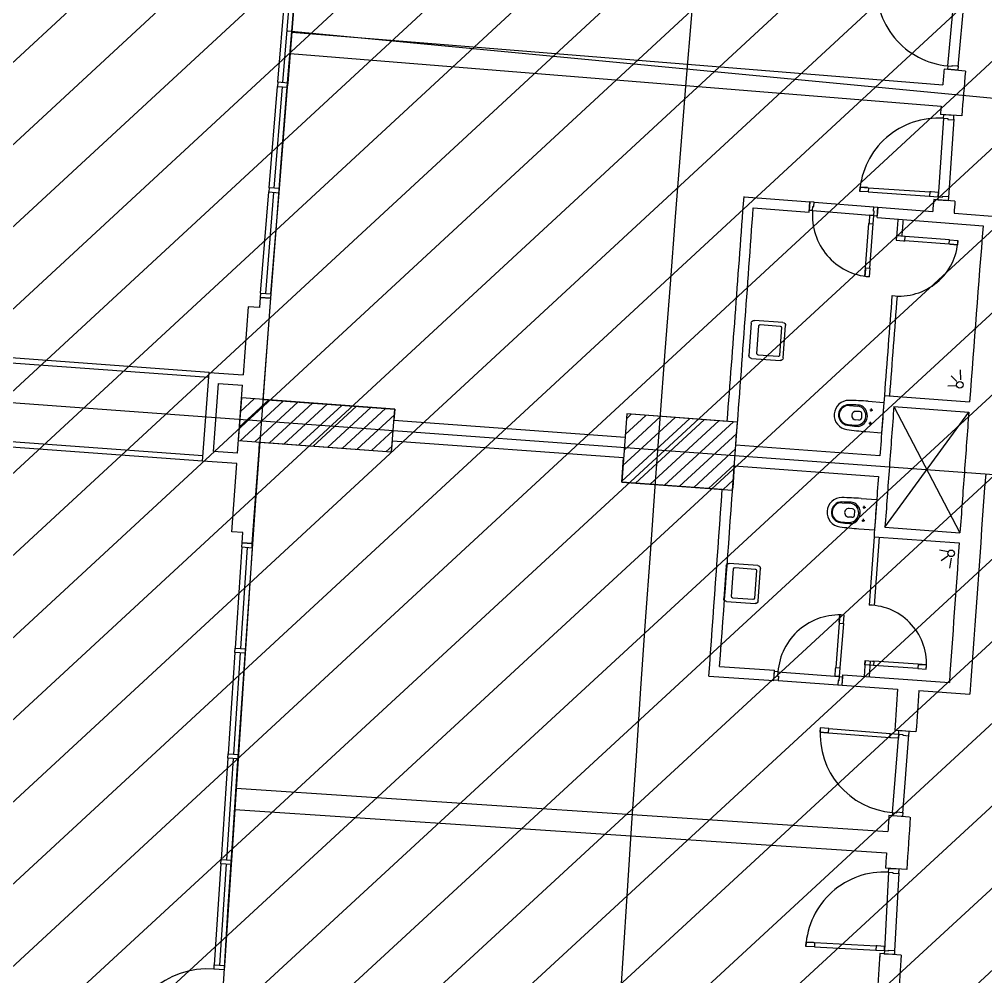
# Model space of a CAD drawing. Extents: x -678889171 to 586587, y -792238163 to 335485.
# Drawn here: x -678785167 to -678773857, y -792007656 to -791996453 of the extents above; entities that cross this region are included whole.
import ezdxf
from ezdxf.enums import TextEntityAlignment as Align

# ---------------------------------------------------------------- set-up
doc = ezdxf.new("R2010")
doc.units = 0
doc.header["$MEASUREMENT"] = 0
for name, color, linetype in [('A-FLOR-PATT', 252, 'Continuous'), ('A-SITE-PATT', 252, 'Continuous'), ('A-WALL', 252, 'Continuous')]:
    doc.layers.add(name, color=color, linetype=linetype)
doc.layers.add('BASEMENT3 LAYOUT$0$HATCH2', color=252, linetype='Continuous', lineweight=15)
doc.layers.add('BASEMENT3 LAYOUT$0$HATCH7', color=252, linetype='Continuous', lineweight=15)
doc.styles.add('Ground floor Towers$0$$Bas01-Rname$0$EN-SC', font='swissc.ttf')
doc.styles.add('Ground floor Towers$0$$Bas01-Rname$0$EN-SCL', font='swisscl.ttf')
doc.styles.add('Ground floor Towers$0$04-Ground Floor$0$V2-lower ground$0$LEVEL  FOR LICENSE LOWER GR$0$$LG- LEVEL$0$AR-SR', font='sarb.shx')

# ---------------------------------------------------------------- blocks, each defined once
blk = doc.blocks.new('A$C61C61320')
at = {"layer": 'BASEMENT3 LAYOUT$0$HATCH2'}
h = blk.add_hatch(dxfattribs=at)
h.set_pattern_fill('JIS_WOOD', color=256, scale=1000, style=0)
h.set_pattern_definition([(45, (-845211.5632561638, -471074.8112416068), (-499.9999991609842, 499.9999991609843), [])])
edge = h.paths.add_edge_path()
edge.add_line((-87728.88771757309, -14436.92520058164), (11085.99286301623, -14077.61977391216))
edge.add_line((11085.9928630162, -14077.61977391216), (11086.00013759563, -61296.12011963065))
edge.add_line((11086.00013759569, -61296.12011963065), (-23868.16462742418, -60220.57708285929))
edge.add_line((-23868.16462742421, -60220.57708285929), (-23388.15647815715, -47455.2645226442))
edge.add_arc((-38984.06513334403, -44366.02445463254), 15898.9235792472, 348.7958745272753, 525.9866040010601)
edge.add_line((-54409.82303213701, -40516.12001080933), (-55179.78612954497, -49076.3717473704))
edge.add_line((-55179.78612954495, -49076.3717473704), (-87616.00626249687, -47227.09333388295))
edge.add_line((-87616.00626249681, -47227.09333388295), (-87728.88771757303, -14436.92520058164))
at = {"layer": 'BASEMENT3 LAYOUT$0$HATCH7'}
h = blk.add_hatch(dxfattribs=at)
h.set_pattern_fill('JIS_WOOD', color=256, scale=1000, style=0)
h.set_pattern_definition([(45, (-95575.72641586163, -175160.5677797335), (-499.9999991609842, 499.9999991609843), [])])
edge = h.paths.add_edge_path()
edge.add_line((-93671.42387769371, -154054.9431899884), (-93352.28011348587, -174711.9075518902))
edge.add_line((-93352.28011348587, -174711.9075518902), (-49398.28305342048, -174321.9428492732))
edge.add_arc((-49194.7644366367, -173977.2776182104), 400.2673467584944, 239.4389137010584, 436.7722825904112)
edge.add_line((-49103.17453308101, -173587.6300358392), (-49353.17453308101, -169321.0603725039))
edge.add_arc((765187.6152318742, -69570.4512780355), 820625.9088071947, 178.5717505264322, 186.9818142228341, ccw=False)
edge.add_line((-55183.34322072996, -49116.28952082794), (-86992.42594180122, -47875.38068783496))
edge.add_line((-86992.42594180116, -47875.38068783496), (-86999.8191618316, -136404.81269691))
edge.add_line((-86999.81916183163, -136404.81269691), (-87007.19406194473, -152784.6622732603))
edge.add_line((-87007.19406194473, -152784.6622732603), (-93671.42387769371, -154054.9431899884))
blk = doc.blocks.new('GR')
at = {"layer": 'A-FLOR-PATT'}
for p, q in [((22103.25991442905, 188173.2546689535), (22150.681437606, 189092.0316816933)), ((22223.1003943516, 188167.069252887), (22270.52191752855, 189085.8462656268)), ((14275.79051348265, 187663.4885933966), (14324.00831049598, 188850.5096732647)), ((14335.81418788284, 187661.0503667377), (14384.03126161445, 188848.071461621)), ((14395.69163149466, 187658.6180801318), (14443.909428508, 188845.63916)), ((23178.39045725965, 187783.6208569728), (14368.28727240556, 188266.210271888)), ((14417.30949934145, 188254.1172736911), (22054.2905461203, 187949.7131790944)), ((22311.28181062915, 188118.5527946971), (22061.48238116519, 188131.445878949)), ((22103.25991442905, 188173.2546689535), (22101.19810907353, 188133.3078423127)), ((22221.03858899602, 188127.1224262461), (22101.19810907353, 188133.3078423127)), ((22103.25991442905, 188173.2546689535), (22153.19344773013, 188170.6774122591)), ((22153.19344773013, 188170.6774122591), (22153.70889906901, 188180.6641189193)), ((22153.70889906901, 188180.6641189193), (22223.61584569042, 188177.0559595472)), ((22223.61584569042, 188177.0559595472), (22221.03858899602, 188127.1224262461)), ((14407.35260117786, 188004.3156320252), (22044.33364795656, 187699.9115374285)), ((14275.79051231525, 187663.4885646612), (14273.76114492063, 187613.5297937213)), ((14395.69164345961, 187658.6180796283), (14275.79051231525, 187663.4885646612)), ((14393.66226409922, 187608.6593091745), (14395.69164345961, 187658.6180796283)), ((14225.54334907387, 186426.5087425711), (14273.7611460872, 187613.5298224392)), ((14273.76114492063, 187613.5297937213), (14393.66226409922, 187608.6593091745)), ((14285.56702347407, 186424.0705159122), (14333.78409720566, 187611.0916107956)), ((14345.44446708589, 186421.6382293064), (14393.66226409923, 187608.6593091745)), ((22290.40971634581, 187595.8192109009), (22040.37073985348, 187602.7167061123)), ((22078.049267259, 187557.9418362087), (22052.68009234241, 186638.2916826375)), ((22078.049267259, 187557.9418362087), (22079.15227486407, 187597.9266254944)), ((22078.049267259, 187557.9418362087), (22128.03025386613, 187556.5630767024)), ((22199.10664272108, 187594.6176026792), (22079.15227486407, 187597.9266254944)), ((22128.03025386613, 187556.5630767024), (22127.75450196486, 187546.5668793809)), ((22127.75450196486, 187546.5668793809), (22197.72788321475, 187544.6366160721)), ((22198.00363511608, 187554.6328133935), (22172.63446019949, 186634.9826598223)), ((22197.72788321475, 187544.6366160721), (22199.10664272108, 187594.6176026792)), ((21133.02993877123, 186663.6608575541), (21134.40869827756, 186713.6418441612)), ((21232.99191198548, 186660.9033385414), (21133.02993877123, 186663.6608575541)), ((21134.40869827756, 186713.6418441612), (21221.37561497397, 186711.2428026202)), ((21221.37561497397, 186711.2428026202), (21134.40869827756, 186713.6418441612)), ((21134.40869827756, 186713.6418441612), (21234.37067149182, 186710.8843251486)), ((21234.37067149182, 186710.8843251486), (21232.99191198548, 186660.9033385414)), ((21232.99191198548, 186660.9033385415), (21952.71811912816, 186641.0492016502)), ((21234.37067149182, 186710.8843251486), (21954.09687863449, 186691.0301882573)), ((21954.09687863449, 186691.0301882573), (21952.71811912816, 186641.0492016502)), ((21952.71811912816, 186641.0492016502), (22052.68009234241, 186638.2916826375)), ((21967.09193515234, 186690.6717107857), (21954.09687863449, 186691.0301882573)), ((22054.05885184875, 186688.2726692446), (21967.09193515234, 186690.6717107857)), ((22052.68009234241, 186638.2916826375), (22051.57708473734, 186598.3068933518)), ((22052.68009234241, 186638.2916826375), (22054.05885184875, 186688.2726692446)), ((22052.68009234241, 186638.2916826375), (22102.66107894954, 186636.9129231312)), ((22102.66107894954, 186636.9129231312), (22102.93683085081, 186646.9091204526)), ((22102.93683085081, 186646.9091204526), (22172.91021210069, 186644.9788571438)), ((22172.91021210069, 186644.9788571438), (22171.53145259436, 186594.9978705366)), ((19782.1913718593, 186546.9271640183), (20554.204656081, 186517.8802444952)), ((20554.05297946374, 186517.8859513123), (20550.29315019218, 186417.9566578902)), ((20550.62258125074, 186397.9301117592), (20554.204656081, 186517.8802444952)), ((20604.0176261748, 186516.0060366765), (20554.05297946374, 186517.8859513123)), ((20602.13771153901, 186466.0413899655), (20604.0176261748, 186516.0060366765)), ((20604.01762617479, 186516.0060366765), (21303.5226801295, 186489.6872317755)), ((22251.50103116586, 186592.7918553265), (22001.741001075, 186603.861345234)), ((22171.53145259436, 186594.9978705366), (22051.57708473734, 186598.3068933518)), ((14225.54334790646, 186426.5087138357), (14223.51398051185, 186376.5499428958)), ((14345.44447905083, 186421.6382288028), (14225.54334790646, 186426.5087138357)), ((14343.41509969044, 186371.679458349), (14345.44447905083, 186421.6382288028)), ((19895.28552098745, 186422.5871004912), (20550.62258125074, 186397.9301117592)), ((20590.26486756102, 186416.4527261815), (20550.29315019218, 186417.9566578902)), ((20590.26486756102, 186416.4527261815), (20592.1447821968, 186466.4173728926)), ((20590.26486756102, 186416.4527261815), (21309.75578020015, 186389.3819554263)), ((20592.1447821968, 186466.4173728926), (20602.13771153901, 186466.0413899655)), ((21259.7911334891, 186391.2618700621), (21256.52008202284, 186304.3233847849)), ((21309.75578020015, 186389.3819554263), (21259.7911334891, 186391.2618700621)), ((21301.64276549371, 186439.7225850645), (21303.5226801295, 186489.6872317755)), ((21311.63569483593, 186439.3466021374), (21301.64276549371, 186439.7225850645)), ((21303.5226801295, 186489.6872317755), (21353.48732684056, 186487.8073171398)), ((21305.99595092859, 186289.4526620042), (21309.75578020015, 186389.3819554263)), ((21309.75578020015, 186389.3819554263), (21311.63569483593, 186439.3466021374)), ((21309.75578020015, 186389.3819554263), (21349.72749756899, 186387.8780237177)), ((21353.48732684056, 186487.8073171398), (21349.72749756899, 186387.8780237177)), ((21350.08095580664, 186367.8505735667), (21353.6630306369, 186487.8007063027)), ((21353.6630306369, 186487.8007063027), (21996.56364219029, 186463.6116376598)), ((22246.38687574571, 186454.2120644809), (22845.96263627865, 186431.6530888516)), ((14173.94584293632, 185189.5837440891), (14223.51398167841, 186376.5499716138)), ((14223.51398051185, 186376.5499428958), (14343.41509969044, 186371.679458349)), ((14235.3198590653, 185187.0906650868), (14283.53693279689, 186374.1117599701)), ((14293.8469609483, 185184.7132308243), (14343.41509969045, 186371.679458349)), ((21236.48019200541, 185771.7002508451), (21256.03130421754, 186291.33257664)), ((21256.52008202284, 186304.3233847849), (21256.03130421754, 186291.33257664)), ((21256.03130421754, 186291.33257664), (21305.99595092859, 186289.4526620042)), ((21286.44483871646, 185769.8203362093), (21305.99595092859, 186289.4526620042)), ((21350.08095580664, 186367.8505735667), (22591.63940261138, 186321.1370661378)), ((21585.10206943075, 186160.103484721), (21583.35474433959, 186110.1340254982)), ((21583.35474433959, 186110.1340254982), (21670.30160338734, 186107.0936798395)), ((21685.04098787646, 186156.6088345387), (21585.10206943075, 186160.103484721)), ((21670.30160338734, 186107.0936798395), (21683.29366278529, 186106.6393753159)), ((21683.29366278529, 186106.6393753159), (21685.04098787646, 186156.6088345387)), ((22202.97603870291, 186088.4671943678), (21683.29366278529, 186106.6393753159)), ((22204.72336379407, 186138.4366535906), (21685.04098787646, 186156.6088345387)), ((22202.97603870291, 186088.4671943678), (22204.72336379407, 186138.4366535906)), ((22302.91495714858, 186084.9725441855), (22202.97603870291, 186088.4671943678)), ((22204.72336379407, 186138.4366535906), (22304.66228223975, 186134.9420034083)), ((22302.91495714858, 186084.9725441855), (22215.96809810083, 186088.0128898441)), ((22215.96809810083, 186088.0128898441), (22302.91495714858, 186084.9725441855)), ((22304.66228223975, 186134.9420034083), (22302.91495714858, 186084.9725441855)), ((21232.72036273386, 185671.770957423), (21236.48019200542, 185771.7002508451)), ((21232.72036273386, 185671.770957423), (21235.99141420011, 185758.7094427002)), ((21235.99141420011, 185758.7094427002), (21232.72036273386, 185671.770957423)), ((21236.48019200542, 185771.7002508451), (21286.44483871647, 185769.8203362093)), ((21286.44483871647, 185769.8203362093), (21282.68500944491, 185669.8910427872)), ((21282.68500944491, 185669.8910427872), (21232.72036273386, 185671.770957423)), ((14173.94584293632, 185189.5837440891), (14171.91646240935, 185139.6249449174)), ((14173.94584293632, 185189.5837440891), (14293.8469609483, 185184.7132308244)), ((14293.8469609483, 185184.7132308244), (14291.81758042133, 185134.7544316526)), ((14171.90949141656, 185139.4959806041), (14167.8250151522, 185019.5688665421)), ((14291.81758042133, 185134.7544316526), (14171.90949141656, 185139.4959806041)), ((14171.91646240935, 185139.6249449174), (14291.81758042133, 185134.7544316526)), ((14291.81758042133, 185134.7544316526), (14254.7498283955, 184046.382694985)), ((14037.92477025961, 185024.7109724504), (14010.68106649266, 184224.7898668642)), ((14167.8250151522, 185019.5688665421), (14037.92477025961, 185024.7109724504)), ((22403.38941053331, 184507.8459351284), (22396.15083672782, 184625.2241323722)), ((13610.10140143946, 184238.21134168), (5581.848020050558, 184494.7463866352)), ((22360.21141693599, 184487.1737235308), (22290.00046677272, 184549.9876238779)), ((-9155, 184460), (35740, 182995)), ((13608.18513773315, 184178.2419500422), (5582.204882638587, 184434.7043594528)), ((22360.8103730978, 184434.8869459391), (22256.46988447648, 184428.4523921165)), ((21518.39595767012, 184289.1026692431, 3.542664718840158e-08), (22517.89724352542, 184254.9881735729, 3.542664718840158e-08)), ((13576.88617557441, 183198.7422531147), (13611.141821385, 184238.1847959152)), ((13611.141821385, 184238.1847959152), (14010.89381798747, 184225.0108691671)), ((21114.71470388313, 184155.2226247998, 1.657044882160031e-08), (21203.1780112445, 184152.7198193622, 1.717787847527876e-08)), ((21331.66808127252, 184213.6598712581, 3.007990751155624e-08), (21515.80664999687, 184207.4531076812, 3.007990751155624e-08)), ((21371.92778617041, 184094.7361056628, 9.335270943196205e-09), (21373.10686246889, 184129.7162397261, 1.526652031167209e-08)), ((21515.80664999687, 184207.4531076812, 3.007990751155624e-08), (21503.84744754077, 183852.6546050397, -3.007990751155624e-08)), ((21587.94258121791, 182747.7041527111), (22513.7295148631, 184135.0605471931, 3.542664718840158e-08)), ((21634.25628772638, 184165.078308603), (22467.51392145921, 182720.243899977)), ((21634.25628753947, 184165.0783030777, 3.542664718840158e-08), (22513.81564154065, 184135.0576075584, 3.542664718840158e-08)), ((13700.77371990648, 183314.727865114), (13727.12416302562, 184114.297423695)), ((13727.12416302562, 184114.297423695), (14006.94133377117, 184105.0759790453)), ((13980.25378314131, 183305.5250139181), (14006.54856413872, 184105.0889228665)), ((14254.7498283955, 184046.382694985), (14251.47483215286, 183946.1554537306)), ((21236.30479152263, 184088.9016471353, 6.767914346028505e-09), (21197.24089290112, 184090.2183749931, 6.535467976988393e-09)), ((21263.95656129526, 184018.7302881029, -4.780601880278314e-09), (21265.27712674956, 184057.9080382538, 1.862397412416642e-09)), ((21355.02725728803, 184112.8157108437, 1.219682248780312e-08), (21390.00739135127, 184111.6366345452, 1.240496876706516e-08)), ((14000.21135996279, 183954.3656660146), (13983.88222009796, 183454.6323779589)), ((13989.02557479858, 183612.0384371579), (14320.86429973377, 183943.8881036293)), ((13989.02557479858, 183612.0384371579), (14320.86429973377, 183943.8881036293)), ((13994.9971044141, 183794.7897733705), (14149.68377927269, 183949.481548628)), ((13994.9971044141, 183794.7897733705), (14149.68377927269, 183949.481548628)), ((15799.25119696438, 183895.5807625013), (14000.21135996279, 183954.3656660146)), ((14007.62277269969, 183453.8566385531), (14492.04482019492, 183938.2946586307)), ((14007.62277269969, 183453.8566385531), (14492.04482019492, 183938.2946586307)), ((14178.80329316086, 183448.2631935545), (14663.22534065603, 183932.7012136321)), ((14178.80329316086, 183448.2631935545), (14663.22534065603, 183932.7012136321)), ((14251.47483215286, 183946.1554537306), (15799.25119696437, 183895.5807625013)), ((14349.98381362198, 183442.6697485558), (14834.40586111712, 183927.1077686334)), ((14349.98381362198, 183442.6697485558), (14834.40586111712, 183927.1077686334)), ((14521.16433408303, 183437.0763035571), (15005.58638157826, 183921.5143236347)), ((14521.16433408303, 183437.0763035571), (15005.58638157826, 183921.5143236347)), ((14692.34485454418, 183431.4828585585), (15176.76690203935, 183915.9208786361)), ((14692.34485454418, 183431.4828585585), (15176.76690203935, 183915.9208786361)), ((14863.52537500527, 183425.8894135598), (15347.9474225005, 183910.3274336374)), ((14863.52537500527, 183425.8894135598), (15347.9474225005, 183910.3274336374)), ((15034.70589546641, 183420.2959685612), (15519.12794296158, 183904.7339886388)), ((15034.70589546641, 183420.2959685612), (15519.12794296158, 183904.7339886388)), ((15205.8864159275, 183414.7025235625), (15690.30846342267, 183899.1405436401)), ((15205.8864159275, 183414.7025235625), (15690.30846342267, 183899.1405436401)), ((18514.1717775937, 183950.1495434712), (18488.02442126677, 183150.5769603015)), ((18488.38884979647, 183161.7209955603, 3.049974588392951e-08), (19252.80193642236, 183926.1592867595, 3.049974588392951e-08)), ((18488.38884979647, 183161.7209955603, 3.049974588392951e-08), (19252.80193642236, 183926.1592867595, 3.049974588392951e-08)), ((18494.36528350748, 183344.4772360302, 3.049974588392951e-08), (19081.58886799286, 183931.7201827166, 3.049974588392951e-08)), ((18494.36528350748, 183344.4772360302, 3.049974588392951e-08), (19081.58886799286, 183931.7201827166, 3.049974588392951e-08)), ((18500.34171721863, 183527.2334765001, 3.049974588392951e-08), (18910.37579956336, 183937.2810786737, 3.049974588392951e-08)), ((18500.34171721863, 183527.2334765001, 3.049974588392951e-08), (18910.37579956336, 183937.2810786737, 3.049974588392951e-08)), ((18514.18033783596, 183950.4113112362), (18505.27715155724, 183677.9402202866)), ((18506.31815092973, 183709.98971697, 3.049974588392951e-08), (18739.1627311339, 183942.8419746307, 3.049974588392951e-08)), ((18506.31815092973, 183709.98971697, 3.049974588392951e-08), (18739.1627311339, 183942.8419746307, 3.049974588392951e-08)), ((18512.29458464085, 183892.7459574399, 3.049974588392951e-08), (18567.94966270437, 183948.4028705878, 3.049974588392951e-08)), ((18512.29458464085, 183892.7459574399, 3.049974588392951e-08), (18567.94966270437, 183948.4028705878, 3.049974588392951e-08)), ((19813.48624328079, 183907.9486027048), (18514.1717775937, 183950.1495434712)), ((19693.09398980682, 183911.8588696123), (18514.18033783596, 183950.4113112362)), ((18648.79732925951, 183145.3551543829, 3.049974588392951e-08), (19424.01500485186, 183920.5983908024, 3.049974588392951e-08)), ((18648.79732925951, 183145.3551543829, 3.049974588392951e-08), (19424.01500485186, 183920.5983908024, 3.049974588392951e-08)), ((18820.01039768907, 183139.7942584259, 3.049974588392951e-08), (19595.22807328132, 183915.0374948453, 3.049974588392951e-08)), ((18820.01039768907, 183139.7942584259, 3.049974588392951e-08), (19595.22807328132, 183915.0374948453, 3.049974588392951e-08)), ((18991.22346611859, 183134.2333624689, 3.049974588392951e-08), (19766.44114171085, 183909.4765988882, 3.049974588392951e-08)), ((18991.22346611859, 183134.2333624689, 3.049974588392951e-08), (19766.44114171085, 183909.4765988882, 3.049974588392951e-08)), ((19787.33888695386, 183108.3760195356), (19813.48624328079, 183907.9486027048)), ((21107.18295179415, 183931.7750852797, -2.131742991750897e-08), (21195.61400247847, 183928.3153079401, -2.08722649075109e-08)), ((21232.96295241377, 183989.757952876, -1.004294100691081e-08), (21193.89905379227, 183991.0746807338, -1.027538737595093e-08)), ((21349.80563368044, 183957.9036885636, -1.407013900116148e-08), (21384.78576774368, 183956.7246122651, -1.386199272189944e-08)), ((21366.70616256282, 183939.8240833828, -1.693169054575853e-08), (21367.8852388613, 183974.804217446, -1.100044117729252e-08)), ((15377.06693638861, 183409.1090785639), (15797.08006915852, 183829.1360601964)), ((15377.06693638861, 183409.1090785639), (15797.08006915852, 183829.1360601964)), ((15782.92205709955, 183395.8474744456), (15799.25119696438, 183895.5807625013)), ((15799.25119696437, 183895.5807625013), (15795.03337050408, 183766.4993593841)), ((21319.70887881644, 183858.8613686167, -3.007990751155624e-08), (21503.84744754077, 183852.6546050397, -3.007990751155624e-08)), ((15795.03337050408, 183766.4993593841), (18505.27715155724, 183677.9402202866)), ((19162.43653454809, 183128.6724665118, 3.049974588392951e-08), (19809.15198521389, 183775.4092409713, 3.049974588392951e-08)), ((19162.43653454809, 183128.6724665118, 3.049974588392951e-08), (19809.15198521389, 183775.4092409713, 3.049974588392951e-08)), ((15548.24745684973, 183403.5156335652), (15791.10853954297, 183646.3847239837)), ((15548.24745684973, 183403.5156335652), (15791.10853954297, 183646.3847239837)), ((19333.64960297773, 183123.1115705548, 3.049974588392951e-08), (19803.17555150282, 183592.6530005014, 3.049974588392951e-08)), ((19333.64960297773, 183123.1115705548, 3.049974588392951e-08), (19803.17555150282, 183592.6530005014, 3.049974588392951e-08)), ((21494.68296272517, 183580.2652306975), (19804.57784753777, 183635.5344853055)), ((13576.88617557441, 183198.7422531147), (5588.033636062086, 183454.0182824083)), ((13578.80243928073, 183258.7116447525), (5589.94989976837, 183513.9876740462)), ((13983.88222009796, 183454.6323779589), (15782.92205709955, 183395.8474744456)), ((15719.42797731084, 183397.9221885665), (15785.13700992748, 183463.633387771)), ((15719.42797731084, 183397.9221885665), (15785.13700992748, 183463.633387771)), ((15782.92205709953, 183395.8474744455), (15787.19538336893, 183526.6273811167)), ((15787.19538336893, 183526.6273811167), (18497.42587961152, 183438.06867611)), ((14197.04765492213, 182259.085618203), (14231.71879750274, 183347.5363370181)), ((14231.71879750274, 183347.5363370181), (14234.95017089529, 183446.4285544752)), ((14234.95017089529, 183446.4285544752), (15782.92205709953, 183395.8474744455)), ((18488.02442126676, 183150.5769603015), (18497.42587961152, 183438.06867611)), ((19504.86267140729, 183117.5506745978, 3.049974588392951e-08), (19797.19911779169, 183409.8967600315, 3.049974588392951e-08)), ((19504.86267140729, 183117.5506745978, 3.049974588392951e-08), (19797.19911779169, 183409.8967600315, 3.049974588392951e-08)), ((19796.73201261003, 183395.6129260529), (19788.33621504243, 183138.8737947631)), ((19796.73201261003, 183395.6129260529), (21486.84477964855, 183340.3872918599)), ((13980.38255516177, 183305.5207736523), (13700.77371990648, 183314.727865114)), ((19676.07573983682, 183111.9897786408, 3.049974588392951e-08), (19791.2226840806, 183227.1405195616, 3.049974588392951e-08)), ((19676.07573983682, 183111.9897786408, 3.049974588392951e-08), (19791.2226840806, 183227.1405195616, 3.049974588392951e-08)), ((13976.43327911396, 183185.5857778475), (13576.88617557441, 183198.7422531147)), ((13950.95101255866, 182385.6066227138), (13976.43327911396, 183185.5857778475)), ((18488.02442126677, 183150.5769603015), (19787.33888695386, 183108.3760195356)), ((19667.00940312452, 183112.2842477233), (18488.02442126676, 183150.5769603015)), ((21077.29843689246, 183014.9668859856), (21165.76670275075, 183012.6459550521)), ((21294.13121630848, 183073.8500372686), (21478.2821562015, 183068.0218520907)), ((21478.2821562015, 183068.0218520907), (21467.0523992388, 182713.1995126607)), ((21199.02461499951, 182948.8960221044), (21159.95809190838, 182950.1324368138)), ((21226.82058965044, 182878.7816598581), (21228.06060788407, 182917.9620421275)), ((21317.69766561984, 182973.054113439), (21352.68014978899, 182971.9469543018)), ((21334.63532813583, 182955.0092917858), (21335.742487273, 182989.991775955)), ((21070.22608020538, 182791.5043343623), (21158.66405686628, 182788.2263672335)), ((21195.88660967359, 182849.7456669735), (21156.82008658247, 182850.9820816829)), ((21312.7945322981, 182818.131683547), (21347.77701646725, 182817.0245244098)), ((21329.73219481409, 182800.0868618939), (21330.83935395126, 182835.069346063)), ((21282.90145934579, 182719.0276978386), (21467.0523992388, 182713.1995126607)), ((21587.94258121558, 182747.7041526398, 3.542664718840158e-08), (22467.58552645742, 182720.241664466, 3.542664718840158e-08)), ((21464.21983126563, 182631.0848460174), (21439.79307163211, 181831.1649865767)), ((21464.2328723798, 182631.50790752, 3.542664718840158e-08), (22463.82914847328, 182600.3004715264, 3.542664718840158e-08)), ((21524.1918764639, 182629.253509146), (21499.76511683039, 181829.3336497053)), ((22340.08607610845, 182493.1702435792), (22236.5883520913, 182507.8862950844)), ((22335.32879807488, 182441.0968898835), (22260.34262560331, 182384.0684975011)), ((14080.90795504674, 182382.1849308115), (13950.95101255866, 182385.6066227138)), ((14077.08755992728, 182262.2491137479), (14080.90795504674, 182382.1849308115)), ((22376.72510834099, 182417.0547402339), (22360.17023478174, 182300.6246139762)), ((14075.81587377294, 182212.1510335197), (14046.97883267547, 181024.5003059389)), ((14075.81587377294, 182212.1510335197), (14077.08640304952, 182262.1348884667)), ((14075.81587377294, 182212.1510335197), (14195.77712564556, 182209.101763256)), ((14077.08640304952, 182262.1348884667), (14197.04765492213, 182259.085618203)), ((14197.04765492213, 182259.085618203), (14077.08755992728, 182262.2491137479)), ((14137.22067073694, 182210.5901976789), (14107.03188797858, 181022.973844098)), ((14195.77712564556, 182209.101763256), (14166.94008454813, 181021.4510356751)), ((14195.77712564556, 182209.101763256), (14197.04765492213, 182259.085618203)), ((21100.42530912327, 181703.7588272676, -6.574195606644719e-08), (21096.87865160784, 181603.821740956, -6.574195606644719e-08)), ((21100.42530912327, 181703.7588272676, -6.574195606644719e-08), (21097.33971708485, 181616.8135621765, -6.574195606644719e-08)), ((21097.33971708485, 181616.8135621765, -6.574195606644719e-08), (21100.42530912327, 181703.7588272676, -6.574195606644719e-08)), ((21150.3938522791, 181701.9854985099, -6.574195606644719e-08), (21100.42530912327, 181703.7588272676, -6.574195606644719e-08)), ((21146.84719476367, 181602.0484121983, -6.574195606644719e-08), (21150.3938522791, 181701.9854985099, -6.574195606644719e-08)), ((21096.87865160784, 181603.821740956, -6.574195606969766e-08), (21078.43603252762, 181084.1488921355, -6.574195608660019e-08)), ((21096.87865160784, 181603.821740956, -6.574195606644719e-08), (21146.84719476367, 181602.0484121983, -6.574195606644719e-08)), ((21146.84719476366, 181602.0484121983, -6.574195599086977e-08), (21128.40457568344, 181082.3755633777, -6.574195600777229e-08)), ((21077.97496705061, 181071.157070915, -6.574195608702276e-08), (21078.43603252762, 181084.1488921355, -6.574195608702276e-08)), ((21078.43603252762, 181084.1488921355, -6.574195608702276e-08), (21128.40457568344, 181082.3755633777, -6.574195608702276e-08)), ((21128.40457568344, 181082.3755633777, -6.574195608702276e-08), (21124.85791816801, 180982.4384770661, -6.574195608702276e-08)), ((21419.9461474741, 181181.2241421505), (21414.22709538094, 180993.9384188239)), ((21418.42003341472, 181131.2474378186), (21419.94614747426, 181181.2241421505)), ((21518.37344207846, 181128.1952096995), (21418.42003341472, 181131.2474378186)), ((21419.94614747426, 181181.2241421505), (21506.90561301171, 181178.5687036869)), ((21479.91819267238, 181179.392805279), (21474.20298262248, 180992.2328999794)), ((21506.90561301171, 181178.5687036869), (21519.899556138, 181178.1719140314)), ((21519.899556138, 181178.1719140314), (21518.37344207846, 181128.1952096995)), ((22038.13116712992, 181112.3236234803), (21518.37344207846, 181128.1952096995)), ((22039.65728118946, 181162.3003278122), (21519.899556138, 181178.1719140314)), ((22039.65728118946, 181162.3003278122), (22038.13116712992, 181112.3236234803)), ((22038.13116712992, 181112.3236234803), (22138.08457579365, 181109.2713953612)), ((22139.61068985319, 181159.2480996931), (22039.65728118946, 181162.3003278122)), ((22139.61068985319, 181159.2480996931), (22052.65122431573, 181161.9035381567)), ((22052.65122431573, 181161.9035381567), (22139.61068985319, 181159.2480996931)), ((22138.08457579365, 181109.2713953612), (22139.61068985319, 181159.2480996931)), ((14045.70829215712, 180974.516480011), (14015.52023209565, 179786.900093702)), ((14045.70829288777, 180974.5165087609), (14046.97883340581, 181024.5003346712)), ((14165.66955600187, 180971.4672094605), (14045.70829288777, 180974.5165087609)), ((14046.97883340581, 181024.5003346712), (14166.94008454813, 181021.4510356751)), ((14105.76207015711, 180972.989985442), (14075.57328739875, 179785.3736318611)), ((14165.66954402977, 180971.4672097473), (14135.4814839683, 179783.8508234382)), ((14166.94008454813, 181021.4510356751), (14165.66955600187, 180971.4672094605)), ((19720.35594430077, 181042.1065960911), (20365.04023297554, 181023.7738751646)), ((20361.78940468412, 180909.4559878717, -6.574195595121094e-08), (20365.04023297554, 181023.7738751645)), ((20361.78940468413, 180909.4559878717, -6.574195721245735e-08), (20365.33606219955, 181009.3930741833, -6.574195720920686e-08)), ((20405.31089672421, 181007.9744111772, -6.574195714614455e-08), (20365.33606219955, 181009.3930741833, -6.574195720920686e-08)), ((20405.31089672421, 181007.9744111772, -6.574195714614455e-08), (20403.5375679665, 180958.0058680214, -6.574195714776979e-08)), ((20405.31089672421, 181007.9744111772, -6.574195714614455e-08), (21124.85791816801, 180982.4384770661, -6.574195601102278e-08)), ((21074.88937501219, 180984.2118058238, -6.574195608702276e-08), (21077.97496705061, 181071.157070915, -6.574195608702276e-08)), ((21124.85791816801, 180982.4384770661, -6.574195608702276e-08), (21074.88937501219, 180984.2118058238, -6.574195608702276e-08)), ((21124.85791816801, 180982.4384770661, -6.574195601102278e-08), (21123.0845894103, 180932.4699339103, -6.574195601264801e-08)), ((21124.85791816801, 180982.4384770661, -6.574195601102278e-08), (21164.83275269267, 180981.0198140599, -6.574195594796045e-08)), ((21161.28609517555, 180881.0827277484), (21164.69712535806, 181001.0342382561)), ((21161.28609517725, 180881.0827277483, -6.574195595121094e-08), (21164.83275269267, 180981.0198140599, -6.574195594796045e-08)), ((21164.69712535806, 181001.0342382562), (22414.74162503938, 180965.4870450625)), ((19598.63555655396, 180925.5194182859), (20361.62920279303, 180903.8223646568)), ((20411.75794783996, 180907.682659114, -6.574195713362945e-08), (20361.78940468413, 180909.4559878717, -6.574195721245735e-08)), ((20403.5375679665, 180958.0058680214, -6.574195714776979e-08), (20413.53127659766, 180957.6512022698, -6.57419571320042e-08)), ((20413.53127659766, 180957.6512022698, -6.57419571320042e-08), (20411.75794783996, 180907.682659114, -6.574195713362945e-08)), ((20411.75794783995, 180907.682659114, -6.574195713362945e-08), (21111.31755202141, 180882.856056506, -6.574195603003884e-08)), ((21113.09088077913, 180932.8245996618, -6.57419560284136e-08), (21111.31755202141, 180882.856056506, -6.574195603003884e-08)), ((21111.31755202141, 180882.856056506, -6.574195603003884e-08), (21161.28609517725, 180881.0827277483, -6.574195595121094e-08)), ((21123.0845894103, 180932.4699339103, -6.574195601264801e-08), (21113.09088077913, 180932.8245996618, -6.57419560284136e-08)), ((21161.28609517555, 180881.0827277484), (21811.56124372594, 180862.5910209808)), ((22061.46022395045, 180855.4847081006), (22661.21777649107, 180838.429557188)), ((20927.01383330789, 180371.458905958), (20925.15326780859, 180321.4935349895)), ((20925.15326780859, 180321.4935349895), (21012.0930132938, 180318.2561510207)), ((21012.0930132938, 180318.2561510207), (20925.15326780859, 180321.4935349895)), ((20925.15326780859, 180321.4935349895), (21025.08400974562, 180317.7724039909)), ((21026.94457524492, 180367.7377749594), (20927.01383330789, 180371.458905958)), ((21025.08400974562, 180317.7724039909), (21026.94457524492, 180367.7377749594)), ((21025.08400974561, 180317.7724039909), (21744.58535169222, 180290.9802608009)), ((21026.94457524492, 180367.7377749594), (21746.44591719152, 180340.9456317695)), ((21744.58535169222, 180290.9802608009), (21746.44591719152, 180340.9456317695)), ((21757.57634814403, 180290.4965137711), (21744.58535169222, 180290.9802608009)), ((21746.44591719152, 180340.9456317695), (21846.37665912855, 180337.2245007709)), ((21844.51609362925, 180287.2591298023), (21757.57634814403, 180290.4965137711)), ((22047.84106172563, 180369.7513717026), (21797.93650303991, 180376.6587263371)), ((21812.14225394139, 179417.8616749502), (21846.37665912855, 180337.2245007709)), ((21846.37665912855, 180337.2245007709), (21844.51609362925, 180287.2591298023)), ((21846.37665912855, 180337.2245007708), (21847.86511152799, 180377.1967975457)), ((21846.37665912855, 180337.2245007708), (21896.34203009706, 180335.3639352715)), ((21967.78200185232, 180372.7314403473), (21847.86511152799, 180377.1967975457)), ((21896.34203009706, 180335.3639352715), (21895.9699169972, 180325.3708610778)), ((21895.9699169972, 180325.3708610778), (21965.92143635302, 180322.7660693788)), ((21932.05914426579, 179413.3963177519), (21966.29354945295, 180332.7591435725)), ((21965.92143635302, 180322.7660693788), (21967.78200185232, 180372.7314403473)), ((14014.24969157729, 179736.9162677741), (13984.06163151581, 178549.299881465)), ((14014.24969230794, 179736.916296524), (14015.52023282597, 179786.9001224343)), ((14134.21095542203, 179733.8669972236), (14014.24969230794, 179736.916296524)), ((14015.52023282597, 179786.9001224343), (14135.4814839683, 179783.8508234382)), ((14074.30346957727, 179735.3897732051), (14044.11468681892, 178547.7734196242)), ((14134.21094344993, 179733.8669975104), (14104.02288338847, 178546.2506112013)), ((14135.4814839683, 179783.8508234382), (14134.21095542203, 179733.8669972236)), ((14125.82278558143, 179388.4410912622), (21766.38520821546, 179193.6406100076)), ((22010.515285416, 179370.4471161782), (21771.18652179185, 179379.3590252055)), ((21812.14225394139, 179417.8616749502), (21810.65380154195, 179377.8893781754)), ((21930.57069186628, 179373.4240209771), (21810.65380154195, 179377.8893781754)), ((21812.14225394139, 179417.8616749502), (21862.1076249099, 179416.0011094509)), ((21862.1076249099, 179416.0011094509), (21862.47973800976, 179425.9941836446)), ((21862.47973800976, 179425.9941836446), (21932.43125736558, 179423.3893919456)), ((21932.43125736558, 179423.3893919456), (21930.57069186628, 179373.4240209771)), ((14119.45096408329, 179138.5223046718), (21760.01338671747, 178943.7218234172)), ((22005.31815019491, 178758.4671313645), (21755.32605779699, 178761.9072870474)), ((22005.4343161767, 178758.4655327977), (21755.32605779699, 178761.9072870474)), ((21794.28512465788, 178717.4603713323), (21781.62614983552, 177797.5474676529)), ((21794.28512465788, 178717.4603713323), (21794.83551486754, 178757.4565845358)), ((21794.28512465788, 178717.4603713323), (21844.28039116219, 178716.7723835702)), ((21914.82415447781, 178755.8054139068), (21794.83551486754, 178757.4565845358)), ((21844.28039116219, 178716.7723835702), (21844.14279360978, 178706.7733302694)), ((21844.14279360978, 178706.7733302694), (21914.13616671572, 178705.8101474025)), ((21914.27376426821, 178715.8092007033), (21901.61478944585, 177795.8962970239)), ((21914.13616671572, 178705.8101474025), (21914.82415447781, 178755.8054139068)), ((13982.79109099746, 178499.3160555372), (13952.67010611056, 177314.3389181159)), ((13982.79109172811, 178499.3160842871), (13984.06163224614, 178549.2999101974)), ((14102.7523548422, 178496.2667849867), (13982.79109172811, 178499.3160842871)), ((13984.06163224614, 178549.2999101974), (14104.02288338847, 178546.2506112013)), ((14042.84486899745, 178497.7895609682), (14012.72389571697, 177312.8124088588)), ((14102.75234287012, 178496.2667852734), (14072.63135725288, 177311.2896191198)), ((14104.02288338847, 178546.2506112013), (14102.7523548422, 178496.2667849867)), ((20861.7132461561, 177810.2064424753), (20862.40123391819, 177860.2017089796)), ((20961.70377916473, 177808.8304669511), (20861.7132461561, 177810.2064424753)), ((20862.40123391819, 177860.2017089796), (20949.3929976357, 177859.0046102736)), ((20949.3929976357, 177859.0046102736), (20862.40123391819, 177860.2017089796)), ((20862.40123391819, 177860.2017089796), (20962.39176692682, 177858.8257334554)), ((20962.39176692682, 177858.8257334554), (20961.70377916473, 177808.8304669511)), ((20961.70377916473, 177808.8304669511), (21681.63561682689, 177798.9234431771)), ((20962.39176692682, 177858.8257334554), (21682.32360458898, 177848.9187096814)), ((21682.32360458898, 177848.9187096814), (21681.63561682689, 177798.9234431771)), ((21681.63561682689, 177798.9234431771), (21781.62614983552, 177797.5474676529)), ((21695.3223738801, 177848.7398328632), (21682.32360458898, 177848.9187096814)), ((21782.31413759761, 177847.5427341572), (21695.3223738801, 177848.7398328632)), ((21781.62614983552, 177797.5474676529), (21781.07575962586, 177757.5512544494)), ((21781.62614983552, 177797.5474676529), (21782.31413759761, 177847.5427341572)), ((21781.62614983552, 177797.5474676529), (21831.62141633984, 177796.8594798908)), ((21831.62141633984, 177796.8594798908), (21831.75901389226, 177806.8585331917)), ((21831.75901389226, 177806.8585331917), (21901.7523869982, 177805.8953503248)), ((21901.7523869982, 177805.8953503248), (21901.06439923612, 177755.9000838205)), ((21981.05682564311, 177754.7993034011), (21730.31635162486, 177762.442488844)), ((21981.17128542425, 177754.7958143859), (21730.31635162486, 177762.442488844)), ((21901.06439923612, 177755.9000838205), (21781.07575962586, 177757.5512544494)), ((13951.39956559252, 177264.3550922055), (13952.67010611056, 177314.3389181159)), ((14071.36082870662, 177261.3057929052), (13951.39956559252, 177264.3550922055)), ((13952.67010611056, 177314.3389181159), (14072.63135725288, 177311.2896191198)), ((14072.63135725288, 177311.2896191198), (14071.36082870662, 177261.3057929052))]:
    blk.add_line(p, q, dxfattribs=at)
at = {"layer": 'A-FLOR-PATT', "extrusion": (-4.070515499002966e-17, 1.381712632998316e-18, -1)}
for p, q in [((19927.41856374458, 185072.9393884726), (19914.87715046009, 184693.1624102226)), ((20297.13222615956, 185094.2765736599), (19962.03489240946, 185105.342526558)), ((20005.15860220167, 184718.136267262), (20015.85569000314, 185042.0636898874)), ((20033.16385433549, 185058.26525893), (20267.73198796064, 185050.5190919014)), ((20283.93355700327, 185033.210927569), (20273.2364692018, 184709.2835049436)), ((20316.99395096023, 184679.8832667449), (20329.53536424472, 185059.6602449949)), ((20255.92830486933, 184693.0819359012), (20021.36017124425, 184700.8281029299)), ((19947.28028854536, 184658.5460815576), (20282.37762229546, 184647.4801286595))]:
    blk.add_line(p, q, dxfattribs=at)
at = {"layer": 'A-FLOR-PATT', "extrusion": (-4.071068878864781e-17, 1.20772137365647e-18, -1)}
for p, q in [((19748.22347692231, 182219.2284839804, -6.574195708727196e-08), (19737.30538983917, 181839.4013711642, -6.574195710151443e-08)), ((20117.84256469266, 182242.1456741189, -6.574197210704203e-08), (19782.70099456055, 182251.7792803688, -6.574195845156315e-08)), ((19854.03052058915, 182205.0064563303, -6.574196141192583e-08), (20088.62961968163, 182198.2629319554, -6.574197097076104e-08)), ((20139.4752739977, 181827.8410436644, -6.574197348808908e-08), (20150.39336108085, 182207.6681564805, -6.57419734738466e-08)), ((19827.47927572852, 181864.760873675, -6.574196074192822e-08), (19836.79176177009, 182188.7310581362, -6.574196072978022e-08)), ((20104.90501787578, 182181.0241731363, -6.574197165416333e-08), (20095.59253183421, 181857.0539886751, -6.574197166631132e-08)), ((19769.85618622735, 181804.9238535259, -6.574195846831901e-08), (20104.99775635946, 181795.290247276, -6.574197212379787e-08)), ((20078.35377301509, 181840.7785904811, -6.574197098416572e-08), (19843.75467392261, 181847.5221148561, -6.574196142533051e-08))]:
    blk.add_line(p, q, dxfattribs=at)
at = {"layer": 'A-FLOR-PATT'}
for centre, radius in [((22395.25971704609, 184450.3232097), 38.24641586430791), ((21372.51732431965, 184112.2261726944, 1.230089562743415e-08), 7.499999999999988), ((21367.29570071206, 183957.3141504143, -1.396606586153046e-08), 7.499999999999988), ((21335.18890770441, 182972.5005338704), 7.5), ((21330.28577438268, 182817.5781039784), 7.5), ((22373.198010174, 182475.041940851), 38.2464158643079)]:
    blk.add_circle(centre, radius, dxfattribs=at)
for centre, radius, start, end in [((632160.654919429, 163506.251165366), 618245.8226879981, 171.0764646735087, 189.9103746877842), ((632160.654919429, 163506.251165366), 613595.8226879981, 171.0737824436527, 189.9862451256833), ((22150.681437606, 189092.0316816933), 919.9999999997037, 177.04537202782, 267.0453720286312), ((632160.6549194291, 163506.251165366), 610595.8226879982, 177.688647570297, 177.7057138336414), ((632160.6549194291, 163506.251165366), 610345.8226879982, 177.6889110695152, 177.7380214156602), ((632160.6549194291, 163506.251165366), 610595.8226879982, 177.7291727969132, 177.7383005972467), ((22052.68009234241, 186638.2916826375), 919.9999999997029, 88.41985768887008, 178.419857689281), ((-750367.7224933452, 211268.327980014), 770546.5835917301, 357.9654186860791, 358.1614715083734), ((632160.6549194291, 163506.251165366), 610595.8226879982, 177.8320993017072, 177.8452686409589), ((632160.6549194291, 163506.251165366), 610345.8226879982, 177.8320993017072, 177.8452686409589), ((-533921.5505321858, 203176.1801177668), 554070.1857841983, 357.9789014831206, 358.2672712927873), ((21309.75578020015, 186389.3819554263), 719.9999999997038, 177.8452686406087, 267.8452686410332), ((631939.044801333, 163462.7430253509), 610775.8226879978, 177.8516654652634, 177.870311140523), ((631939.044801333, 163462.7430253509), 610715.8226879978, 177.8516660937217, 177.8702986639283), ((633135.9771920103, 163470.550734583, 7.085329437680316e-08), 610971.7977962563, 177.8566153480284, 178.0504983564306), ((21617.66006848753, 186145.264100321, -3.542665255189315e-08), 687.079753292985, 265.2801714500072, 359.1392049694429), ((631939.044801333, 163462.7430253509), 610775.8226879978, 177.9359694895462, 178.0458982332034), ((631939.044801333, 163462.7430253509), 610715.8226879978, 177.9359979652243, 178.0458982332034), ((631930.7775989353, 163513.7625699216), 610765.822687998, 178.0506551346191, 178.1172284549119), ((21111.55323664875, 184043.4784822161, 2.659060203617662e-08), 171.4999999999934, 91.2776179461345, 264.8613031908649), ((21111.55323664877, 184043.4784822161, -2.369894065312075e-09), 120.4999999999998, 91.27761794914085, 264.861303187878), ((21111.55323664877, 184043.4784822161, -2.369894065312075e-09), 111.78885578103, 88.37941910636663, 267.7595020304292), ((21196.91650430217, 180215.9302640299, 2.898420679527782e-08), 4000.000000000665, 88.06946056849608, 91.27761794613056), ((21196.91650430249, 180215.9302640305, -6.488728638876797e-07), 3948.999999999994, 89.69378261237264, 91.27761794914085), ((21200.00300420868, 184040.4971035756, -1.843581330606633e-09), 112.2676204798003, 267.7595020304292, 88.37941910636663), ((21217.48739337716, 184064.8752933239, 2.484159671880185e-09), 99.99999999999984, 54.35136367414195, 89.69378261237264), ((21200.00300420868, 184040.4971035756, -1.843581330606633e-09), 129.9999999999998, 301.7875574623655, 54.35136367414195), ((631930.7775989353, 163513.7625699216), 610645.822687998, 178.0619553074013, 178.1284856217715), ((632160.654919453, 163506.2511659606), 609995.8226879978, 178.0620046143472, 178.1284856217715), ((21195.56997334669, 184040.6465278634, -1.869959699486199e-09), 49.59999999999989, 88.06946056846768, 268.0694605684677), ((21233.97358924105, 184019.7409249302, -4.959012976788634e-09), 29.99999999999995, 268.0694605684677, 358.0694605690716), ((21235.29415469536, 184058.918675081, 1.683986315896459e-09), 29.99999999999995, 358.0694605690716, 88.06946056846768), ((21454.46045578647, 187856.5909758442, 6.466814624551228e-07), 3948.999999999994, 264.861303187878, 266.4451385312855), ((21215.80614073593, 184014.9968903236, -5.973247774348785e-09), 99.99999999999984, 266.4451385312855, 301.7875574623655), ((21454.46045578505, 187856.5909758449, -3.144454670817754e-08), 4000.000000000577, 264.8613031908865, 268.069460568521), ((631930.7775995497, 163513.7625887239), 610645.822687998, 178.1284856242215, 178.1950159387579), ((631930.7775995497, 163513.7625887239), 610765.822687998, 178.1397427924033, 178.206316111719), ((632160.6549200257, 163506.251183487), 609995.8226879978, 178.1284856251065, 178.1949666339143), ((632160.6549200257, 163506.251183487), 609745.8226879978, 178.1284856251065, 178.3711336533958), ((-750536.6050475403, 206099.8846448572), 770546.58359173, 358.1277684840487, 358.2904499757606), ((-534023.8708299461, 200044.7929621631), 554070.1857841982, 358.0345679760512, 358.251506389142), ((21074.36670796564, 182903.2164799804), 171.5000000000203, 91.3954108038367, 264.9790960485656), ((21074.36670796566, 182903.2164799803), 120.5, 91.39541080692341, 264.9790960455071), ((21074.36670796566, 182903.2164799803), 111.7888557810301, 88.49721196420927, 267.8772948881749), ((21167.59874348868, 179075.8518465077), 4000.00000000064, 88.18725342619118, 91.39541080382571), ((21167.59874348938, 179075.8518465084), 3949, 89.81157547018815, 91.39541080692341), ((21162.82241793623, 182900.4169490192), 112.2676204798005, 267.8772948881749, 88.49721196420927), ((21180.25665172312, 182924.8310329108), 100, 54.46915653218159, 89.81157547018815), ((21162.82241793623, 182900.4169490192), 130, 301.9053503201791, 54.46915653218159), ((21158.38908924543, 182900.5572592483), 49.59999999999997, 88.18725342627405, 268.1872534262741), ((21198.07562145336, 182918.9110356736), 30, 358.187253426671, 88.18725342627405), ((21409.43393216489, 186717.0258885989), 3949, 264.9790960455071, 266.5629313888284), ((21178.67794623476, 182874.9492788789), 100, 266.5629313888284, 301.9053503201791), ((21196.83560321974, 182879.7306534042), 30, 268.1872534262741, 358.187253426671), ((21409.43393216371, 186717.0258885995), 4000.000000000551, 264.9790960485835, 268.1872534262181), ((632160.6549200257, 163506.251183487), 609995.8226879977, 178.2062380122227, 178.3598622752483), ((21451.87925587189, 181143.924624593, -3.542665270695287e-08), 687.0797532929839, 357.1090306517925, 90.96806417104186), ((21124.85791816801, 180982.4384770661, -6.574195601102278e-08), 719.9999999997044, 87.96748866933896, 177.9674886695621), ((632160.6549200421, 163506.2511841252), 610595.8226879981, 178.3711336534557, 178.4167494455956), ((632160.6549200421, 163506.2511841252), 610345.8226879981, 178.3711336534557, 178.4167494455956), ((21846.37665912855, 180337.2245007709), 919.9999999997044, 177.8674566462553, 267.8674566454376), ((632160.6549200421, 163506.2511841252), 610595.8226879981, 178.5103655811051, 178.5277984505024), ((632160.6549200421, 163506.2511841252), 610345.8226879981, 178.5106289301411, 178.5680601777986), ((632160.6549200421, 163506.2511841252), 610595.8226879981, 178.5512574125165, 178.5683236759204), ((21781.62614983552, 177797.5474676529), 919.9999999997043, 89.21159921807228, 179.2115992182692), ((632160.6549200421, 163506.2511841252), 610595.8226879981, 178.6621393276341, 178.7084498071783), ((631560.7390118155, 163521.761986351), 609995.822687998, 178.6622801186007, 178.6673532583173), ((631560.7390118155, 163521.761986351), 609995.8226879978, 178.6622801186007, 178.6673532583173), ((632160.6549200421, 163506.2511841252), 610345.8226879981, 178.662306496056, 178.7084498071783), ((13922.91300496768, 176264.7608879042), 999.9999999999949, 88.54405170290373, 178.5440517027139)]:
    blk.add_arc(centre, radius, start, end, dxfattribs=at)
at = {"layer": 'A-FLOR-PATT', "extrusion": (-4.070515499002966e-17, 1.381712632998316e-18, -1)}
for centre, radius, start, end in [((-19960.92829711962, 185071.8327931828), 33.52800000000002, 1.891396938866431, 91.89139694230975), ((-20032.6105566906, 185041.5103922426), 16.76400000000001, 1.891396938866431, 91.89139694230975), ((-20267.17869031575, 185033.7642252139), 16.76400000000001, 91.89139694230975, 181.8913969388664), ((-20296.02563086973, 185060.7668402847), 33.52800000000002, 91.89139694230975, 181.8913969388664), ((-19948.38688383513, 184692.0558149328), 33.52800000000002, 271.8913969423098, 1.891396938866431), ((-20021.91346888914, 184717.5829696172), 16.76400000000001, 271.8913969423098, 1.891396938866431), ((-20256.48160251428, 184709.8368025885), 16.76400000000001, 181.8913969388664, 271.8913969423098), ((-20283.48421758524, 184680.9898620347), 33.52800000000002, 181.8913969388664, 271.8913969423098)]:
    blk.add_arc(centre, radius, start, end, dxfattribs=at)
at = {"layer": 'A-FLOR-PATT', "extrusion": (-4.071068878864781e-17, 1.20772137365647e-18, -1)}
for centre, radius, start, end in [((-19781.73763393553, 182218.2651233554, 6.574137319354878e-08), 33.52800000000001, 1.646507271082787, 91.6465072676533), ((-19853.54884027666, 182188.2493778237, 6.574137319354878e-08), 16.76400000000001, 1.646507271082787, 91.6465072676533), ((-20116.87920406763, 182208.6315171055, 6.57413731935488e-08), 33.52800000000001, 91.6465072676533, 181.6465072710828), ((-20088.14793936914, 182181.5058534488, 6.574137319354878e-08), 16.76400000000001, 91.6465072676533, 181.6465072710828), ((-19844.23635423509, 181864.2791933625, 6.574137319354878e-08), 16.76400000000001, 271.6465072676533, 1.646507271082787), ((-19770.81954685238, 181838.4380105393, 6.574137319354878e-08), 33.52800000000001, 271.6465072676533, 1.646507271082787), ((-20078.83545332757, 181857.5356689875, 6.574137319354878e-08), 16.76400000000001, 181.6465072710828, 271.6465072676533), ((-20105.96111698449, 181828.8044042893, 6.574137319354878e-08), 33.52800000000001, 181.6465072710828, 271.6465072676533)]:
    blk.add_arc(centre, radius, start, end, dxfattribs=at)
at = {"layer": 'A-FLOR-PATT', "style": 'Ground floor Towers$0$04-Ground Floor$0$V2-lower ground$0$LEVEL  FOR LICENSE LOWER GR$0$$LG- LEVEL$0$AR-SR', "flags": 12}
for tag, p in [('L', (30296.07288644527, 72859.53473235783)), ('P', (30237.50458115668, 72203.99769414036))]:
    blk.add_attdef(tag, text='', height=500, dxfattribs=at).set_placement(p, align=Align.RIGHT)
at = {"layer": 'A-FLOR-PATT'}
for tag, p, height, style in [('N', (85492.25876324323, 56633.4995742733), 250, 'Ground floor Towers$0$$Bas01-Rname$0$EN-SC'), ('N', (89389.48149106537, 56633.4995742733), 250, 'Ground floor Towers$0$$Bas01-Rname$0$EN-SC'), ('N', (94597.61363499537, 56633.4995742733), 250, 'Ground floor Towers$0$$Bas01-Rname$0$EN-SC'), ('AN', (85922.66280553787, 56313.08159666645), 200, 'Ground floor Towers$0$$Bas01-Rname$0$EN-SCL'), ('AN', (89819.88553336001, 56313.08159666645), 200, 'Ground floor Towers$0$$Bas01-Rname$0$EN-SCL'), ('AN', (95028.01767729002, 56313.08159666645), 200, 'Ground floor Towers$0$$Bas01-Rname$0$EN-SCL'), ('SN', (85299.47460008037, 56025.08594095582), 200, 'Ground floor Towers$0$$Bas01-Rname$0$EN-SCL'), ('SN', (89196.69732790251, 56025.08594095582), 200, 'Ground floor Towers$0$$Bas01-Rname$0$EN-SCL'), ('SN', (94404.82947183252, 56025.08594095582), 200, 'Ground floor Towers$0$$Bas01-Rname$0$EN-SCL'), ('F', (85927.04975899268, 56008.67972904726), 200, 'Ground floor Towers$0$$Bas01-Rname$0$EN-SCL'), ('F', (89824.27248681482, 56008.67972904726), 200, 'Ground floor Towers$0$$Bas01-Rname$0$EN-SCL'), ('F', (95032.40463074483, 56008.67972904726), 200, 'Ground floor Towers$0$$Bas01-Rname$0$EN-SCL')]:
    blk.add_attdef(tag, p, '', height=height, dxfattribs=dict(at, style=style))
at = {"layer": 'A-FLOR-PATT', "style": 'Ground floor Towers$0$$Bas01-Rname$0$EN-SCL', "width": 0.8}
for p in [(85305.16036184286, 56295.1433535593), (89202.383089665, 56295.1433535593), (94410.51523359501, 56295.1433535593)]:
    blk.add_attdef('FN', p, '', height=250, dxfattribs=at)

msp = doc.modelspace()

# ---------------------------------------------------------------- block references
at = {"layer": 'A-SITE-PATT', "rotation": 357.6731745000001}
msp.add_blockref('A$C61C61320', (-678706236.4347705, -791940527.995869, -212772), dxfattribs=at)

# ---------------------------------------------------------------- next in the draw order: block references
at = {"layer": 'A-WALL', "rotation": 357.6731745000001}
msp.add_blockref('GR', (-678804025.0995113, -792184118.4910543, -212772), dxfattribs=at)

doc.saveas('drawing.dxf')
